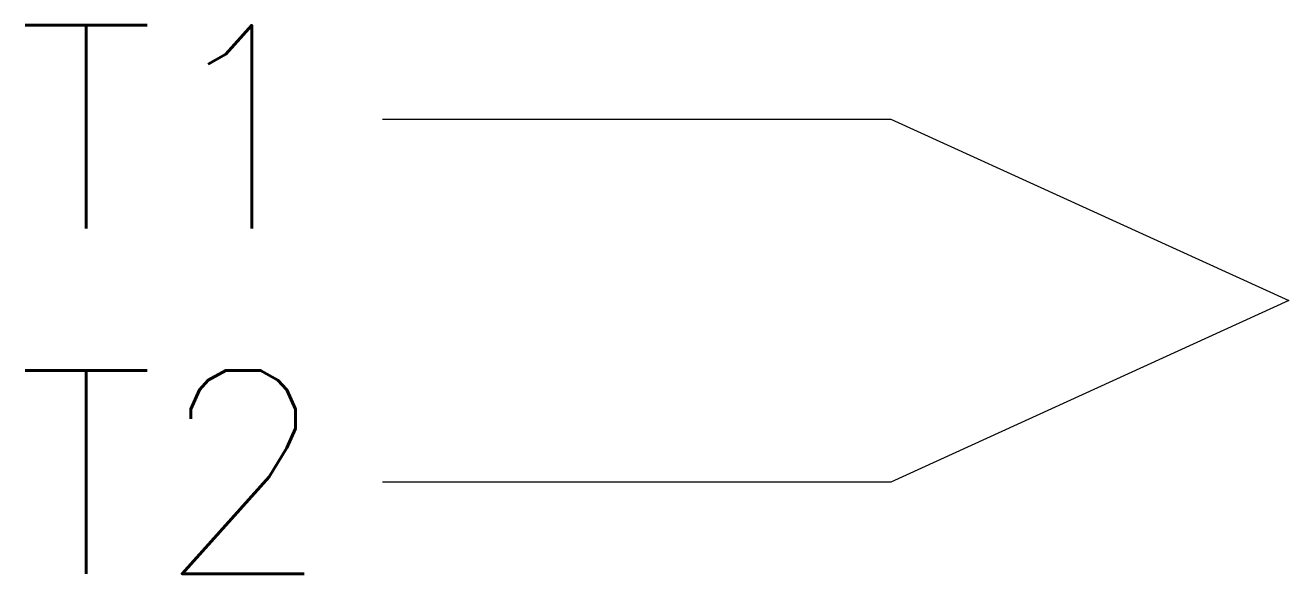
# Model space of a CAD drawing. Header units: millimetres. Extents: x 341.25 to 349.95, y 175.52 to 179.29.
import ezdxf
from ezdxf.enums import TextEntityAlignment as Align

# ---------------------------------------------------------------- set-up
doc = ezdxf.new("R2010")
doc.units = ezdxf.units.MM
doc.styles.add('ROMANS', font='romans.shx', dxfattribs={"height": 1.5})

msp = doc.modelspace()

# ---------------------------------------------------------------- linework, layer by layer
at = {"color": 1}
msp.add_lwpolyline([(343.7101, 178.6489), (347.2101, 178.6489), (349.9497, 177.3989), (347.2101, 176.1489), (343.7101, 176.1489)], dxfattribs=at)

# ---------------------------------------------------------------- texts
at = {"color": 7, "style": 'ROMANS'}
for tag, p in [('T1', (343.3497, 178.5942)), ('T2', (343.3497, 176.2189))]:
    msp.add_attdef(tag, text='', height=1.4, dxfattribs=at).set_placement(p, align=Align.MIDDLE_RIGHT)

doc.saveas('drawing.dxf')
